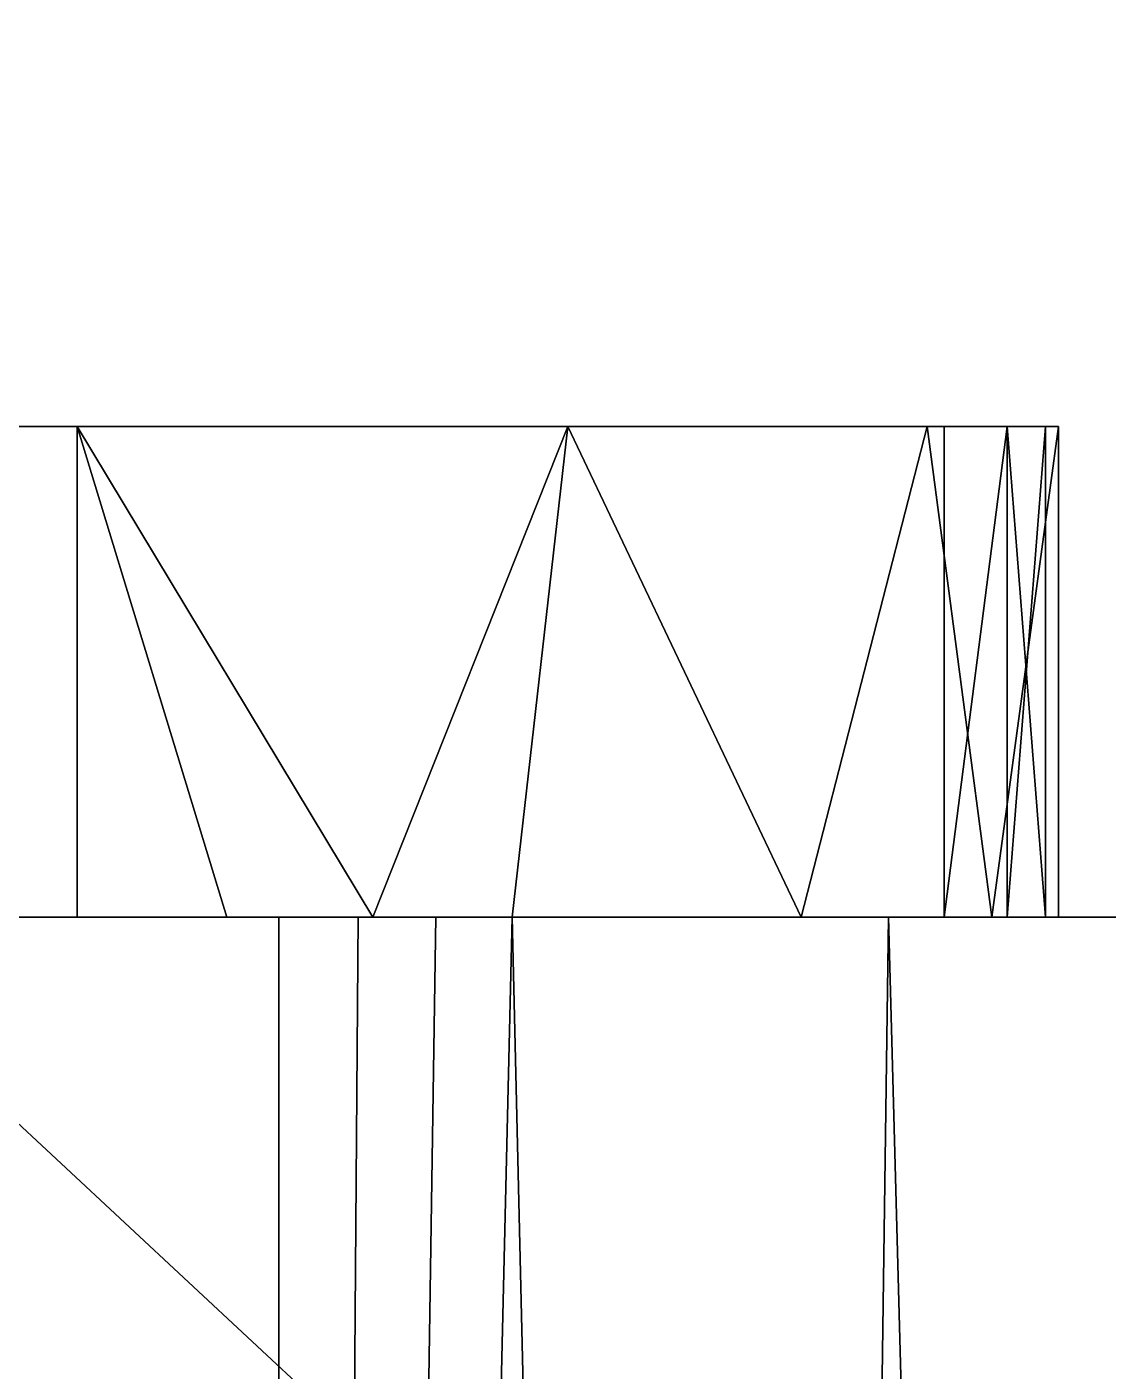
# Model space of a CAD drawing. Extents: x -80 to 3098, y -1530 to 80.
# Drawn here: x 2352.959 to 2354.06, y -331.662 to -330.293 of the extents above; entities that cross this region are included whole.
import ezdxf

# ---------------------------------------------------------------- set-up
doc = ezdxf.new("R2010")
doc.units = 0

# ---------------------------------------------------------------- blocks, each defined once
blk = doc.blocks.new('Kogan.alacena 2p.Lateral Derecho1', base_point=(660, 18, 20))
at = {"layer": 'blanco', "color": 0}
for points in [[(642, 18, 20), (642, 347, 20), (660, 347, 20), (660, 18, 20)], [(642, 347, 930), (642, 18, 930), (660, 18, 930), (660, 347, 930)]]:
    blk.add_3dface(points, dxfattribs=at)
blk = doc.blocks.new('Kogan.alacena 2p.Lateral Derecho')
at = {"layer": 'Blanco'}
blk.add_blockref('Kogan.alacena 2p.Lateral Derecho1', (660, 18, 20), dxfattribs=at)
blk = doc.blocks.new('Kogan.alacena 2p.Door Std (doble) [1]3', base_point=(617.55, 18.8, 781.5))
at = {"layer": 'ACCESSORY', "color": 0, "invisible_edges": 8}
for points in [[(642.2988, 19.3, 817.2), (650.2707, 19.3, 823.4325), (653.0099, 19.3, 817.2), (642.2988, 19.3, 817.2)], [(642.2988, 19.3, 817.2), (650.2707, 19.3, 823.4325), (653.0099, 19.3, 817.2), (642.2988, 19.3, 817.2)], [(642.2988, 19.3, 802.8), (653.0099, 19.3, 802.8), (650.2707, 19.3, 796.5675), (642.2988, 19.3, 802.8)], [(642.2988, 19.3, 802.8), (653.0099, 19.3, 802.8), (650.2707, 19.3, 796.5675), (642.2988, 19.3, 802.8)], [(650.2707, 19.3, 823.4325), (653.8934, 19.3, 818.6686), (653.0099, 19.3, 817.2), (650.2707, 19.3, 823.4325)], [(650.2707, 19.3, 823.4325), (653.8934, 19.3, 818.6686), (653.0099, 19.3, 817.2), (650.2707, 19.3, 823.4325)], [(653.8934, 19.3, 801.3314), (650.2707, 19.3, 796.5675), (653.0099, 19.3, 802.8), (653.8934, 19.3, 801.3314)], [(653.8934, 19.3, 801.3314), (650.2707, 19.3, 796.5675), (653.0099, 19.3, 802.8), (653.8934, 19.3, 801.3314)], [(653.8934, 19.3, 818.6686), (653.9576, 19.3, 818.5194), (653.0099, 19.3, 817.2), (653.8934, 19.3, 818.6686)], [(653.8934, 19.3, 818.6686), (653.9576, 19.3, 818.5194), (653.0099, 19.3, 817.2), (653.8934, 19.3, 818.6686)], [(653.9968, 19.3, 818.3618), (653.0099, 19.3, 817.2), (653.9576, 19.3, 818.5194), (653.9968, 19.3, 818.3618)], [(653.9968, 19.3, 818.3618), (653.0099, 19.3, 817.2), (653.9576, 19.3, 818.5194), (653.9968, 19.3, 818.3618)], [(653.9968, 19.3, 818.3618), (654.0099, 19.3, 818.2), (653.0099, 19.3, 817.2), (653.9968, 19.3, 818.3618)], [(653.9968, 19.3, 818.3618), (654.0099, 19.3, 818.2), (653.0099, 19.3, 817.2), (653.9968, 19.3, 818.3618)], [(653.876, 19.3, 817.7), (653.0099, 19.3, 817.2), (654.0099, 19.3, 818.2), (653.876, 19.3, 817.7)], [(653.876, 19.3, 817.7), (653.0099, 19.3, 817.2), (654.0099, 19.3, 818.2), (653.876, 19.3, 817.7)], [(653.5099, 19.3, 817.334), (653.0099, 19.3, 817.2), (653.876, 19.3, 817.7), (653.5099, 19.3, 817.334)], [(653.5099, 19.3, 817.334), (653.0099, 19.3, 817.2), (653.876, 19.3, 817.7), (653.5099, 19.3, 817.334)], [(653.5099, 19.3, 817.334), (653.3113, 18.8, 817.2465), (653.0099, 19.3, 817.2), (653.5099, 19.3, 817.334)], [(653.5099, 19.3, 817.334), (653.3113, 18.8, 817.2465), (653.0099, 19.3, 817.2), (653.5099, 19.3, 817.334)], [(653.3113, 18.8, 817.2465), (653.1624, 18.8, 817.2117), (653.0099, 19.3, 817.2), (653.3113, 18.8, 817.2465)], [(653.3113, 18.8, 817.2465), (653.1624, 18.8, 817.2117), (653.0099, 19.3, 817.2), (653.3113, 18.8, 817.2465)], [(653.1624, 18.8, 817.2117), (653.0099, 18.8, 817.2), (653.0099, 19.3, 817.2), (653.1624, 18.8, 817.2117)], [(653.1624, 18.8, 817.2117), (653.0099, 18.8, 817.2), (653.0099, 19.3, 817.2), (653.1624, 18.8, 817.2117)], [(653.0099, 18.8, 802.8), (653.1624, 18.8, 802.7883), (653.0099, 19.3, 802.8), (653.0099, 18.8, 802.8)], [(653.0099, 18.8, 802.8), (653.1624, 18.8, 802.7883), (653.0099, 19.3, 802.8), (653.0099, 18.8, 802.8)], [(653.1624, 18.8, 802.7883), (653.3113, 18.8, 802.7535), (653.0099, 19.3, 802.8), (653.1624, 18.8, 802.7883)], [(653.1624, 18.8, 802.7883), (653.3113, 18.8, 802.7535), (653.0099, 19.3, 802.8), (653.1624, 18.8, 802.7883)], [(653.0099, 19.3, 802.8), (653.3113, 18.8, 802.7535), (653.5099, 19.3, 802.666), (653.0099, 19.3, 802.8)], [(653.0099, 19.3, 802.8), (653.3113, 18.8, 802.7535), (653.5099, 19.3, 802.666), (653.0099, 19.3, 802.8)], [(653.9576, 19.3, 801.4806), (653.8934, 19.3, 801.3314), (653.0099, 19.3, 802.8), (653.9576, 19.3, 801.4806)], [(653.9576, 19.3, 801.4806), (653.8934, 19.3, 801.3314), (653.0099, 19.3, 802.8), (653.9576, 19.3, 801.4806)], [(653.9968, 19.3, 801.6382), (653.9576, 19.3, 801.4806), (653.0099, 19.3, 802.8), (653.9968, 19.3, 801.6382)], [(653.9968, 19.3, 801.6382), (653.9576, 19.3, 801.4806), (653.0099, 19.3, 802.8), (653.9968, 19.3, 801.6382)], [(654.0099, 19.3, 801.8), (653.9968, 19.3, 801.6382), (653.0099, 19.3, 802.8), (654.0099, 19.3, 801.8)], [(654.0099, 19.3, 801.8), (653.9968, 19.3, 801.6382), (653.0099, 19.3, 802.8), (654.0099, 19.3, 801.8)], [(653.4531, 18.8, 817.3035), (653.3113, 18.8, 817.2465), (653.5099, 19.3, 817.334), (653.4531, 18.8, 817.3035)], [(653.4531, 18.8, 817.3035), (653.3113, 18.8, 817.2465), (653.5099, 19.3, 817.334), (653.4531, 18.8, 817.3035)], [(653.3113, 18.8, 802.7535), (653.4531, 18.8, 802.6965), (653.5099, 19.3, 802.666), (653.3113, 18.8, 802.7535)], [(653.3113, 18.8, 802.7535), (653.4531, 18.8, 802.6965), (653.5099, 19.3, 802.666), (653.3113, 18.8, 802.7535)], [(653.7477, 18.8, 817.5249), (653.4531, 18.8, 817.3035), (653.5099, 19.3, 817.334), (653.7477, 18.8, 817.5249)], [(653.7477, 18.8, 817.5249), (653.4531, 18.8, 817.3035), (653.5099, 19.3, 817.334), (653.7477, 18.8, 817.5249)], [(653.4531, 18.8, 802.6965), (653.7477, 18.8, 802.4751), (653.5099, 19.3, 802.666), (653.4531, 18.8, 802.6965)], [(653.4531, 18.8, 802.6965), (653.7477, 18.8, 802.4751), (653.5099, 19.3, 802.666), (653.4531, 18.8, 802.6965)], [(653.876, 19.3, 817.7), (653.7477, 18.8, 817.5249), (653.5099, 19.3, 817.334), (653.876, 19.3, 817.7)], [(653.876, 19.3, 817.7), (653.7477, 18.8, 817.5249), (653.5099, 19.3, 817.334), (653.876, 19.3, 817.7)], [(653.5099, 19.3, 802.666), (653.7477, 18.8, 802.4751), (653.876, 19.3, 802.3), (653.5099, 19.3, 802.666)], [(653.5099, 19.3, 802.666), (653.7477, 18.8, 802.4751), (653.876, 19.3, 802.3), (653.5099, 19.3, 802.666)], [(653.7477, 18.8, 817.5249), (653.876, 19.3, 817.7), (653.9421, 18.8, 817.8379), (653.7477, 18.8, 817.5249)], [(653.7477, 18.8, 817.5249), (653.876, 19.3, 817.7), (653.9421, 18.8, 817.8379), (653.7477, 18.8, 817.5249)], [(653.9421, 18.8, 802.1621), (653.876, 19.3, 802.3), (653.7477, 18.8, 802.4751), (653.9421, 18.8, 802.1621)], [(653.9421, 18.8, 802.1621), (653.876, 19.3, 802.3), (653.7477, 18.8, 802.4751), (653.9421, 18.8, 802.1621)], [(654.0099, 19.3, 818.2), (653.9421, 18.8, 817.8379), (653.876, 19.3, 817.7), (654.0099, 19.3, 818.2)], [(654.0099, 19.3, 818.2), (653.9421, 18.8, 817.8379), (653.876, 19.3, 817.7), (654.0099, 19.3, 818.2)], [(654.0099, 19.3, 801.8), (653.876, 19.3, 802.3), (653.9421, 18.8, 802.1621), (654.0099, 19.3, 801.8)], [(654.0099, 19.3, 801.8), (653.876, 19.3, 802.3), (653.9421, 18.8, 802.1621), (654.0099, 19.3, 801.8)], [(653.8934, 19.3, 818.6686), (653.8934, 18.8, 818.6686), (653.9576, 19.3, 818.5194), (653.8934, 19.3, 818.6686)], [(653.8934, 19.3, 818.6686), (653.8934, 18.8, 818.6686), (653.9576, 19.3, 818.5194), (653.8934, 19.3, 818.6686)], [(653.8934, 18.8, 818.6686), (653.9576, 18.8, 818.5194), (653.9576, 19.3, 818.5194), (653.8934, 18.8, 818.6686)], [(653.8934, 18.8, 818.6686), (653.9576, 18.8, 818.5194), (653.9576, 19.3, 818.5194), (653.8934, 18.8, 818.6686)], [(654.0099, 18.8, 818.2), (653.9421, 18.8, 817.8379), (654.0099, 19.3, 818.2), (654.0099, 18.8, 818.2)], [(654.0099, 18.8, 818.2), (653.9421, 18.8, 817.8379), (654.0099, 19.3, 818.2), (654.0099, 18.8, 818.2)], [(654.0099, 18.8, 801.8), (654.0099, 19.3, 801.8), (653.9421, 18.8, 802.1621), (654.0099, 18.8, 801.8)], [(654.0099, 18.8, 801.8), (654.0099, 19.3, 801.8), (653.9421, 18.8, 802.1621), (654.0099, 18.8, 801.8)], [(653.9576, 19.3, 818.5194), (653.9576, 18.8, 818.5194), (653.9968, 19.3, 818.3618), (653.9576, 19.3, 818.5194)], [(653.9576, 19.3, 818.5194), (653.9576, 18.8, 818.5194), (653.9968, 19.3, 818.3618), (653.9576, 19.3, 818.5194)], [(653.9968, 18.8, 818.3618), (653.9968, 19.3, 818.3618), (653.9576, 18.8, 818.5194), (653.9968, 18.8, 818.3618)], [(653.9968, 18.8, 818.3618), (653.9968, 19.3, 818.3618), (653.9576, 18.8, 818.5194), (653.9968, 18.8, 818.3618)], [(653.9968, 18.8, 801.6382), (653.9576, 18.8, 801.4806), (653.9576, 19.3, 801.4806), (653.9968, 18.8, 801.6382)], [(653.9968, 18.8, 801.6382), (653.9576, 18.8, 801.4806), (653.9576, 19.3, 801.4806), (653.9968, 18.8, 801.6382)], [(653.9968, 19.3, 801.6382), (653.9968, 18.8, 801.6382), (653.9576, 19.3, 801.4806), (653.9968, 19.3, 801.6382)], [(653.9968, 19.3, 801.6382), (653.9968, 18.8, 801.6382), (653.9576, 19.3, 801.4806), (653.9968, 19.3, 801.6382)], [(653.4041, 18.1672, 813.65), (652.3936, 19.1075, 813.65), (651.805, 13.6366, 813.65), (653.4041, 18.1672, 813.65)], [(653.4041, 18.1672, 813.65), (652.3936, 19.1075, 813.65), (651.805, 13.6366, 813.65), (653.4041, 18.1672, 813.65)], [(652.3936, 19.1075, 806.35), (653.4041, 18.1672, 806.35), (651.805, 13.6366, 806.35), (652.3936, 19.1075, 806.35)], [(652.3936, 19.1075, 806.35), (653.4041, 18.1672, 806.35), (651.805, 13.6366, 806.35), (652.3936, 19.1075, 806.35)], [(652.3936, 19.1075, 806.35), (653.4041, 18.1672, 813.65), (653.4041, 18.1672, 806.35), (652.3936, 19.1075, 806.35)], [(652.3936, 19.1075, 806.35), (653.4041, 18.1672, 813.65), (653.4041, 18.1672, 806.35), (652.3936, 19.1075, 806.35)], [(652.3936, 19.1075, 806.35), (652.3936, 19.1075, 813.65), (653.4041, 18.1672, 813.65), (652.3936, 19.1075, 806.35)], [(652.3936, 19.1075, 806.35), (652.3936, 19.1075, 813.65), (653.4041, 18.1672, 813.65), (652.3936, 19.1075, 806.35)], [(650.2707, 18.8, 823.4325), (649.0041, 18.8, 819.4), (653.8934, 18.8, 818.6686), (650.2707, 18.8, 823.4325)], [(650.2707, 18.8, 823.4325), (649.0041, 18.8, 819.4), (653.8934, 18.8, 818.6686), (650.2707, 18.8, 823.4325)], [(649.0041, 18.8, 817.8), (653.2156, 18.8, 817.8), (649.0041, 18.8, 819.4), (649.0041, 18.8, 817.8)], [(649.0041, 18.8, 817.8), (653.2156, 18.8, 817.8), (649.0041, 18.8, 819.4), (649.0041, 18.8, 817.8)], [(653.2156, 18.8, 817.8), (653.8934, 18.8, 818.6686), (649.0041, 18.8, 819.4), (653.2156, 18.8, 817.8)], [(653.2156, 18.8, 817.8), (653.8934, 18.8, 818.6686), (649.0041, 18.8, 819.4), (653.2156, 18.8, 817.8)], [(649.0041, 18.8, 800.6), (653.2156, 18.8, 802.2), (649.0041, 18.8, 802.2), (649.0041, 18.8, 800.6)], [(649.0041, 18.8, 800.6), (653.2156, 18.8, 802.2), (649.0041, 18.8, 802.2), (649.0041, 18.8, 800.6)], [(649.0041, 18.8, 800.6), (653.8934, 18.8, 801.3314), (653.2156, 18.8, 802.2), (649.0041, 18.8, 800.6)], [(649.0041, 18.8, 800.6), (653.8934, 18.8, 801.3314), (653.2156, 18.8, 802.2), (649.0041, 18.8, 800.6)], [(653.8934, 18.8, 801.3314), (649.0041, 18.8, 800.6), (650.2707, 18.8, 796.5675), (653.8934, 18.8, 801.3314)], [(653.8934, 18.8, 801.3314), (649.0041, 18.8, 800.6), (650.2707, 18.8, 796.5675), (653.8934, 18.8, 801.3314)], [(652.162, 18.8, 817.2), (654.45, 18.8, 814.5431), (652.162, 18.8, 802.8), (652.162, 18.8, 817.2)], [(652.162, 18.8, 817.2), (654.45, 18.8, 814.5431), (652.162, 18.8, 802.8), (652.162, 18.8, 817.2)], [(653.8367, 18.8, 816.4025), (654.1694, 18.8, 815.4814), (652.162, 18.8, 817.2), (653.8367, 18.8, 816.4025)], [(653.8367, 18.8, 816.4025), (654.1694, 18.8, 815.4814), (652.162, 18.8, 817.2), (653.8367, 18.8, 816.4025)], [(654.1694, 18.8, 815.4814), (654.45, 18.8, 814.5431), (652.162, 18.8, 817.2), (654.1694, 18.8, 815.4814)], [(654.1694, 18.8, 815.4814), (654.45, 18.8, 814.5431), (652.162, 18.8, 817.2), (654.1694, 18.8, 815.4814)], [(653.0099, 18.8, 817.2), (653.8367, 18.8, 816.4025), (652.162, 18.8, 817.2), (653.0099, 18.8, 817.2)], [(653.0099, 18.8, 817.2), (653.8367, 18.8, 816.4025), (652.162, 18.8, 817.2), (653.0099, 18.8, 817.2)], [(654.45, 18.8, 814.5431), (654.45, 18.8, 805.4569), (652.162, 18.8, 802.8), (654.45, 18.8, 814.5431)], [(654.45, 18.8, 814.5431), (654.45, 18.8, 805.4569), (652.162, 18.8, 802.8), (654.45, 18.8, 814.5431)], [(654.45, 18.8, 805.4569), (654.1694, 18.8, 804.5186), (652.162, 18.8, 802.8), (654.45, 18.8, 805.4569)], [(654.45, 18.8, 805.4569), (654.1694, 18.8, 804.5186), (652.162, 18.8, 802.8), (654.45, 18.8, 805.4569)], [(653.8367, 18.8, 803.5975), (652.162, 18.8, 802.8), (654.1694, 18.8, 804.5186), (653.8367, 18.8, 803.5975)], [(653.8367, 18.8, 803.5975), (652.162, 18.8, 802.8), (654.1694, 18.8, 804.5186), (653.8367, 18.8, 803.5975)], [(653.0099, 18.8, 802.8), (652.162, 18.8, 802.8), (653.8367, 18.8, 803.5975), (653.0099, 18.8, 802.8)], [(653.0099, 18.8, 802.8), (652.162, 18.8, 802.8), (653.8367, 18.8, 803.5975), (653.0099, 18.8, 802.8)], [(653.0099, 18.8, 817.2), (653.1624, 18.8, 817.2117), (653.8367, 18.8, 816.4025), (653.0099, 18.8, 817.2)], [(653.0099, 18.8, 817.2), (653.1624, 18.8, 817.2117), (653.8367, 18.8, 816.4025), (653.0099, 18.8, 817.2)], [(653.1624, 18.8, 802.7883), (653.0099, 18.8, 802.8), (653.8367, 18.8, 803.5975), (653.1624, 18.8, 802.7883)], [(653.1624, 18.8, 802.7883), (653.0099, 18.8, 802.8), (653.8367, 18.8, 803.5975), (653.1624, 18.8, 802.7883)], [(653.1624, 18.8, 817.2117), (653.3113, 18.8, 817.2465), (653.8367, 18.8, 816.4025), (653.1624, 18.8, 817.2117)], [(653.1624, 18.8, 817.2117), (653.3113, 18.8, 817.2465), (653.8367, 18.8, 816.4025), (653.1624, 18.8, 817.2117)], [(653.9576, 18.8, 818.5194), (653.8934, 18.8, 818.6686), (653.2156, 18.8, 817.8), (653.9576, 18.8, 818.5194)], [(653.9576, 18.8, 818.5194), (653.8934, 18.8, 818.6686), (653.2156, 18.8, 817.8), (653.9576, 18.8, 818.5194)], [(653.9968, 18.8, 818.3618), (653.9576, 18.8, 818.5194), (653.2156, 18.8, 817.8), (653.9968, 18.8, 818.3618)], [(653.9968, 18.8, 818.3618), (653.9576, 18.8, 818.5194), (653.2156, 18.8, 817.8), (653.9968, 18.8, 818.3618)], [(654.0099, 18.8, 818.2), (653.9968, 18.8, 818.3618), (653.2156, 18.8, 817.8), (654.0099, 18.8, 818.2)], [(654.0099, 18.8, 818.2), (653.9968, 18.8, 818.3618), (653.2156, 18.8, 817.8), (654.0099, 18.8, 818.2)], [(653.9421, 18.8, 817.8379), (654.0099, 18.8, 818.2), (653.2156, 18.8, 817.8), (653.9421, 18.8, 817.8379)], [(653.9421, 18.8, 817.8379), (654.0099, 18.8, 818.2), (653.2156, 18.8, 817.8), (653.9421, 18.8, 817.8379)], [(653.2965, 18.8, 817.6353), (653.9421, 18.8, 817.8379), (653.2156, 18.8, 817.8), (653.2965, 18.8, 817.6353)], [(653.2965, 18.8, 817.6353), (653.9421, 18.8, 817.8379), (653.2156, 18.8, 817.8), (653.2965, 18.8, 817.6353)], [(653.2156, 18.8, 817.8), (653.2156, 8.6, 817.8), (653.2965, 18.8, 817.6353), (653.2156, 18.8, 817.8)], [(653.2156, 18.8, 817.8), (653.2156, 8.6, 817.8), (653.2965, 18.8, 817.6353), (653.2156, 18.8, 817.8)], [(653.3756, 18.8, 817.4699), (653.2965, 18.8, 817.6353), (653.2156, 8.6, 817.8), (653.3756, 18.8, 817.4699)], [(653.3756, 18.8, 817.4699), (653.2965, 18.8, 817.6353), (653.2156, 8.6, 817.8), (653.3756, 18.8, 817.4699)], [(653.4531, 18.8, 817.3035), (653.3756, 18.8, 817.4699), (653.2156, 8.6, 817.8), (653.4531, 18.8, 817.3035)], [(653.4531, 18.8, 817.3035), (653.3756, 18.8, 817.4699), (653.2156, 8.6, 817.8), (653.4531, 18.8, 817.3035)], [(653.6989, 8.6, 816.7425), (653.4531, 18.8, 817.3035), (653.2156, 8.6, 817.8), (653.6989, 8.6, 816.7425)], [(653.6989, 8.6, 816.7425), (653.4531, 18.8, 817.3035), (653.2156, 8.6, 817.8), (653.6989, 8.6, 816.7425)], [(653.2156, 8.6, 802.2), (653.4531, 18.8, 802.6965), (653.6989, 8.6, 803.2575), (653.2156, 8.6, 802.2)], [(653.2156, 8.6, 802.2), (653.4531, 18.8, 802.6965), (653.6989, 8.6, 803.2575), (653.2156, 8.6, 802.2)], [(653.3756, 18.8, 802.5301), (653.4531, 18.8, 802.6965), (653.2156, 8.6, 802.2), (653.3756, 18.8, 802.5301)], [(653.3756, 18.8, 802.5301), (653.4531, 18.8, 802.6965), (653.2156, 8.6, 802.2), (653.3756, 18.8, 802.5301)], [(653.2965, 18.8, 802.3647), (653.3756, 18.8, 802.5301), (653.2156, 8.6, 802.2), (653.2965, 18.8, 802.3647)], [(653.2965, 18.8, 802.3647), (653.3756, 18.8, 802.5301), (653.2156, 8.6, 802.2), (653.2965, 18.8, 802.3647)], [(653.2156, 18.8, 802.2), (653.2965, 18.8, 802.3647), (653.2156, 8.6, 802.2), (653.2156, 18.8, 802.2)], [(653.2156, 18.8, 802.2), (653.2965, 18.8, 802.3647), (653.2156, 8.6, 802.2), (653.2156, 18.8, 802.2)], [(653.2965, 18.8, 802.3647), (653.2156, 18.8, 802.2), (653.9421, 18.8, 802.1621), (653.2965, 18.8, 802.3647)], [(653.2965, 18.8, 802.3647), (653.2156, 18.8, 802.2), (653.9421, 18.8, 802.1621), (653.2965, 18.8, 802.3647)], [(653.8934, 18.8, 801.3314), (653.9576, 18.8, 801.4806), (653.2156, 18.8, 802.2), (653.8934, 18.8, 801.3314)], [(653.8934, 18.8, 801.3314), (653.9576, 18.8, 801.4806), (653.2156, 18.8, 802.2), (653.8934, 18.8, 801.3314)], [(653.9576, 18.8, 801.4806), (653.9968, 18.8, 801.6382), (653.2156, 18.8, 802.2), (653.9576, 18.8, 801.4806)], [(653.9576, 18.8, 801.4806), (653.9968, 18.8, 801.6382), (653.2156, 18.8, 802.2), (653.9576, 18.8, 801.4806)], [(653.2156, 18.8, 802.2), (654.0099, 18.8, 801.8), (653.9421, 18.8, 802.1621), (653.2156, 18.8, 802.2)], [(653.2156, 18.8, 802.2), (654.0099, 18.8, 801.8), (653.9421, 18.8, 802.1621), (653.2156, 18.8, 802.2)], [(653.9968, 18.8, 801.6382), (654.0099, 18.8, 801.8), (653.2156, 18.8, 802.2), (653.9968, 18.8, 801.6382)], [(653.9968, 18.8, 801.6382), (654.0099, 18.8, 801.8), (653.2156, 18.8, 802.2), (653.9968, 18.8, 801.6382)], [(653.9421, 18.8, 817.8379), (653.2965, 18.8, 817.6353), (653.7477, 18.8, 817.5249), (653.9421, 18.8, 817.8379)], [(653.9421, 18.8, 817.8379), (653.2965, 18.8, 817.6353), (653.7477, 18.8, 817.5249), (653.9421, 18.8, 817.8379)], [(653.3756, 18.8, 817.4699), (653.7477, 18.8, 817.5249), (653.2965, 18.8, 817.6353), (653.3756, 18.8, 817.4699)], [(653.3756, 18.8, 817.4699), (653.7477, 18.8, 817.5249), (653.2965, 18.8, 817.6353), (653.3756, 18.8, 817.4699)], [(653.3756, 18.8, 802.5301), (653.2965, 18.8, 802.3647), (653.7477, 18.8, 802.4751), (653.3756, 18.8, 802.5301)], [(653.3756, 18.8, 802.5301), (653.2965, 18.8, 802.3647), (653.7477, 18.8, 802.4751), (653.3756, 18.8, 802.5301)], [(653.7477, 18.8, 802.4751), (653.2965, 18.8, 802.3647), (653.9421, 18.8, 802.1621), (653.7477, 18.8, 802.4751)], [(653.7477, 18.8, 802.4751), (653.2965, 18.8, 802.3647), (653.9421, 18.8, 802.1621), (653.7477, 18.8, 802.4751)], [(653.3113, 18.8, 817.2465), (653.4531, 18.8, 817.3035), (653.8367, 18.8, 816.4025), (653.3113, 18.8, 817.2465)], [(653.3113, 18.8, 817.2465), (653.4531, 18.8, 817.3035), (653.8367, 18.8, 816.4025), (653.3113, 18.8, 817.2465)], [(653.4531, 18.8, 817.3035), (653.7477, 18.8, 817.5249), (653.3756, 18.8, 817.4699), (653.4531, 18.8, 817.3035)], [(653.4531, 18.8, 817.3035), (653.7477, 18.8, 817.5249), (653.3756, 18.8, 817.4699), (653.4531, 18.8, 817.3035)], [(653.4531, 18.8, 802.6965), (653.3756, 18.8, 802.5301), (653.7477, 18.8, 802.4751), (653.4531, 18.8, 802.6965)], [(653.4531, 18.8, 802.6965), (653.3756, 18.8, 802.5301), (653.7477, 18.8, 802.4751), (653.4531, 18.8, 802.6965)], [(653.4531, 18.8, 817.3035), (653.6989, 8.6, 816.7425), (653.8367, 18.8, 816.4025), (653.4531, 18.8, 817.3035)], [(653.4531, 18.8, 817.3035), (653.6989, 8.6, 816.7425), (653.8367, 18.8, 816.4025), (653.4531, 18.8, 817.3035)], [(653.4531, 18.8, 802.6965), (653.8367, 18.8, 803.5975), (653.6989, 8.6, 803.2575), (653.4531, 18.8, 802.6965)], [(653.4531, 18.8, 802.6965), (653.8367, 18.8, 803.5975), (653.6989, 8.6, 803.2575), (653.4531, 18.8, 802.6965)], [(654.111, 8.6, 815.6553), (653.8367, 18.8, 816.4025), (653.6989, 8.6, 816.7425), (654.111, 8.6, 815.6553)], [(654.111, 8.6, 815.6553), (653.8367, 18.8, 816.4025), (653.6989, 8.6, 816.7425), (654.111, 8.6, 815.6553)], [(653.6989, 8.6, 803.2575), (653.8367, 18.8, 803.5975), (654.111, 8.6, 804.3447), (653.6989, 8.6, 803.2575)], [(653.6989, 8.6, 803.2575), (653.8367, 18.8, 803.5975), (654.111, 8.6, 804.3447), (653.6989, 8.6, 803.2575)], [(654.1694, 18.8, 815.4814), (653.8367, 18.8, 816.4025), (654.111, 8.6, 815.6553), (654.1694, 18.8, 815.4814)], [(654.1694, 18.8, 815.4814), (653.8367, 18.8, 816.4025), (654.111, 8.6, 815.6553), (654.1694, 18.8, 815.4814)], [(654.1694, 18.8, 804.5186), (654.111, 8.6, 804.3447), (653.8367, 18.8, 803.5975), (654.1694, 18.8, 804.5186)], [(654.1694, 18.8, 804.5186), (654.111, 8.6, 804.3447), (653.8367, 18.8, 803.5975), (654.1694, 18.8, 804.5186)]]:
    blk.add_3dface(points, dxfattribs=at)
at = {"layer": 'ACCESSORY', "color": 0}
for points in [[(653.0099, 19.3, 817.2), (653.0099, 18.8, 817.2), (652.162, 18.8, 817.2), (642.2988, 19.3, 817.2)], [(653.0099, 19.3, 817.2), (653.0099, 18.8, 817.2), (652.162, 18.8, 817.2), (642.2988, 19.3, 817.2)], [(652.162, 18.8, 802.8), (653.0099, 18.8, 802.8), (653.0099, 19.3, 802.8), (642.2988, 19.3, 802.8)], [(652.162, 18.8, 802.8), (653.0099, 18.8, 802.8), (653.0099, 19.3, 802.8), (642.2988, 19.3, 802.8)], [(653.8934, 18.8, 818.6686), (653.8934, 19.3, 818.6686), (650.2707, 19.3, 823.4325), (650.2707, 18.8, 823.4325)], [(653.8934, 18.8, 818.6686), (653.8934, 19.3, 818.6686), (650.2707, 19.3, 823.4325), (650.2707, 18.8, 823.4325)], [(650.2707, 18.8, 796.5675), (650.2707, 19.3, 796.5675), (653.8934, 19.3, 801.3314), (653.8934, 18.8, 801.3314)], [(650.2707, 18.8, 796.5675), (650.2707, 19.3, 796.5675), (653.8934, 19.3, 801.3314), (653.8934, 18.8, 801.3314)], [(653.5099, 19.3, 802.666), (653.876, 19.3, 802.3), (654.0099, 19.3, 801.8), (653.0099, 19.3, 802.8)], [(653.5099, 19.3, 802.666), (653.876, 19.3, 802.3), (654.0099, 19.3, 801.8), (653.0099, 19.3, 802.8)], [(653.8934, 19.3, 801.3314), (653.9576, 19.3, 801.4806), (653.9576, 18.8, 801.4806), (653.8934, 18.8, 801.3314)], [(653.8934, 19.3, 801.3314), (653.9576, 19.3, 801.4806), (653.9576, 18.8, 801.4806), (653.8934, 18.8, 801.3314)], [(653.9968, 18.8, 818.3618), (654.0099, 18.8, 818.2), (654.0099, 19.3, 818.2), (653.9968, 19.3, 818.3618)], [(653.9968, 18.8, 818.3618), (654.0099, 18.8, 818.2), (654.0099, 19.3, 818.2), (653.9968, 19.3, 818.3618)], [(653.9968, 19.3, 801.6382), (654.0099, 19.3, 801.8), (654.0099, 18.8, 801.8), (653.9968, 18.8, 801.6382)], [(653.9968, 19.3, 801.6382), (654.0099, 19.3, 801.8), (654.0099, 18.8, 801.8), (653.9968, 18.8, 801.6382)], [(649.0041, 8.6, 817.8), (653.2156, 8.6, 817.8), (653.2156, 18.8, 817.8), (649.0041, 18.8, 817.8)], [(649.0041, 8.6, 817.8), (653.2156, 8.6, 817.8), (653.2156, 18.8, 817.8), (649.0041, 18.8, 817.8)], [(653.2156, 18.8, 802.2), (653.2156, 8.6, 802.2), (649.0041, 8.6, 802.2), (649.0041, 18.8, 802.2)], [(653.2156, 18.8, 802.2), (653.2156, 8.6, 802.2), (649.0041, 8.6, 802.2), (649.0041, 18.8, 802.2)], [(653.8367, 18.8, 803.5975), (653.4531, 18.8, 802.6965), (653.3113, 18.8, 802.7535), (653.1624, 18.8, 802.7883)], [(653.8367, 18.8, 803.5975), (653.4531, 18.8, 802.6965), (653.3113, 18.8, 802.7535), (653.1624, 18.8, 802.7883)]]:
    blk.add_3dface(points, dxfattribs=at)
blk = doc.blocks.new('Kogan.alacena 2p.Door Std (doble) [1]4', base_point=(617.55, 18.8, 91.5))
at = {"layer": 'ACCESSORY', "color": 0, "invisible_edges": 8}
for points in [[(642.2988, 19.3, 127.2), (650.2707, 19.3, 133.4325), (653.0099, 19.3, 127.2), (642.2988, 19.3, 127.2)], [(642.2988, 19.3, 127.2), (650.2707, 19.3, 133.4325), (653.0099, 19.3, 127.2), (642.2988, 19.3, 127.2)], [(642.2988, 19.3, 112.8), (653.0099, 19.3, 112.8), (650.2707, 19.3, 106.5675), (642.2988, 19.3, 112.8)], [(642.2988, 19.3, 112.8), (653.0099, 19.3, 112.8), (650.2707, 19.3, 106.5675), (642.2988, 19.3, 112.8)], [(650.2707, 19.3, 133.4325), (653.8934, 19.3, 128.6686), (653.0099, 19.3, 127.2), (650.2707, 19.3, 133.4325)], [(650.2707, 19.3, 133.4325), (653.8934, 19.3, 128.6686), (653.0099, 19.3, 127.2), (650.2707, 19.3, 133.4325)], [(653.8934, 19.3, 111.3314), (650.2707, 19.3, 106.5675), (653.0099, 19.3, 112.8), (653.8934, 19.3, 111.3314)], [(653.8934, 19.3, 111.3314), (650.2707, 19.3, 106.5675), (653.0099, 19.3, 112.8), (653.8934, 19.3, 111.3314)], [(653.8934, 19.3, 128.6686), (653.9576, 19.3, 128.5194), (653.0099, 19.3, 127.2), (653.8934, 19.3, 128.6686)], [(653.8934, 19.3, 128.6686), (653.9576, 19.3, 128.5194), (653.0099, 19.3, 127.2), (653.8934, 19.3, 128.6686)], [(653.9968, 19.3, 128.3618), (653.0099, 19.3, 127.2), (653.9576, 19.3, 128.5194), (653.9968, 19.3, 128.3618)], [(653.9968, 19.3, 128.3618), (653.0099, 19.3, 127.2), (653.9576, 19.3, 128.5194), (653.9968, 19.3, 128.3618)], [(653.9968, 19.3, 128.3618), (654.0099, 19.3, 128.2), (653.0099, 19.3, 127.2), (653.9968, 19.3, 128.3618)], [(653.9968, 19.3, 128.3618), (654.0099, 19.3, 128.2), (653.0099, 19.3, 127.2), (653.9968, 19.3, 128.3618)], [(653.876, 19.3, 127.7), (653.0099, 19.3, 127.2), (654.0099, 19.3, 128.2), (653.876, 19.3, 127.7)], [(653.876, 19.3, 127.7), (653.0099, 19.3, 127.2), (654.0099, 19.3, 128.2), (653.876, 19.3, 127.7)], [(653.5099, 19.3, 127.334), (653.0099, 19.3, 127.2), (653.876, 19.3, 127.7), (653.5099, 19.3, 127.334)], [(653.5099, 19.3, 127.334), (653.0099, 19.3, 127.2), (653.876, 19.3, 127.7), (653.5099, 19.3, 127.334)], [(653.5099, 19.3, 127.334), (653.3113, 18.8, 127.2465), (653.0099, 19.3, 127.2), (653.5099, 19.3, 127.334)], [(653.5099, 19.3, 127.334), (653.3113, 18.8, 127.2465), (653.0099, 19.3, 127.2), (653.5099, 19.3, 127.334)], [(653.3113, 18.8, 127.2465), (653.1624, 18.8, 127.2117), (653.0099, 19.3, 127.2), (653.3113, 18.8, 127.2465)], [(653.3113, 18.8, 127.2465), (653.1624, 18.8, 127.2117), (653.0099, 19.3, 127.2), (653.3113, 18.8, 127.2465)], [(653.1624, 18.8, 127.2117), (653.0099, 18.8, 127.2), (653.0099, 19.3, 127.2), (653.1624, 18.8, 127.2117)], [(653.1624, 18.8, 127.2117), (653.0099, 18.8, 127.2), (653.0099, 19.3, 127.2), (653.1624, 18.8, 127.2117)], [(653.0099, 18.8, 112.8), (653.1624, 18.8, 112.7883), (653.0099, 19.3, 112.8), (653.0099, 18.8, 112.8)], [(653.0099, 18.8, 112.8), (653.1624, 18.8, 112.7883), (653.0099, 19.3, 112.8), (653.0099, 18.8, 112.8)], [(653.1624, 18.8, 112.7883), (653.3113, 18.8, 112.7535), (653.0099, 19.3, 112.8), (653.1624, 18.8, 112.7883)], [(653.1624, 18.8, 112.7883), (653.3113, 18.8, 112.7535), (653.0099, 19.3, 112.8), (653.1624, 18.8, 112.7883)], [(653.0099, 19.3, 112.8), (653.3113, 18.8, 112.7535), (653.5099, 19.3, 112.666), (653.0099, 19.3, 112.8)], [(653.0099, 19.3, 112.8), (653.3113, 18.8, 112.7535), (653.5099, 19.3, 112.666), (653.0099, 19.3, 112.8)], [(653.9576, 19.3, 111.4806), (653.8934, 19.3, 111.3314), (653.0099, 19.3, 112.8), (653.9576, 19.3, 111.4806)], [(653.9576, 19.3, 111.4806), (653.8934, 19.3, 111.3314), (653.0099, 19.3, 112.8), (653.9576, 19.3, 111.4806)], [(653.9968, 19.3, 111.6382), (653.9576, 19.3, 111.4806), (653.0099, 19.3, 112.8), (653.9968, 19.3, 111.6382)], [(653.9968, 19.3, 111.6382), (653.9576, 19.3, 111.4806), (653.0099, 19.3, 112.8), (653.9968, 19.3, 111.6382)], [(654.0099, 19.3, 111.8), (653.9968, 19.3, 111.6382), (653.0099, 19.3, 112.8), (654.0099, 19.3, 111.8)], [(654.0099, 19.3, 111.8), (653.9968, 19.3, 111.6382), (653.0099, 19.3, 112.8), (654.0099, 19.3, 111.8)], [(653.4531, 18.8, 127.3035), (653.3113, 18.8, 127.2465), (653.5099, 19.3, 127.334), (653.4531, 18.8, 127.3035)], [(653.4531, 18.8, 127.3035), (653.3113, 18.8, 127.2465), (653.5099, 19.3, 127.334), (653.4531, 18.8, 127.3035)], [(653.3113, 18.8, 112.7535), (653.4531, 18.8, 112.6965), (653.5099, 19.3, 112.666), (653.3113, 18.8, 112.7535)], [(653.3113, 18.8, 112.7535), (653.4531, 18.8, 112.6965), (653.5099, 19.3, 112.666), (653.3113, 18.8, 112.7535)], [(653.7477, 18.8, 127.5249), (653.4531, 18.8, 127.3035), (653.5099, 19.3, 127.334), (653.7477, 18.8, 127.5249)], [(653.7477, 18.8, 127.5249), (653.4531, 18.8, 127.3035), (653.5099, 19.3, 127.334), (653.7477, 18.8, 127.5249)], [(653.4531, 18.8, 112.6965), (653.7477, 18.8, 112.4751), (653.5099, 19.3, 112.666), (653.4531, 18.8, 112.6965)], [(653.4531, 18.8, 112.6965), (653.7477, 18.8, 112.4751), (653.5099, 19.3, 112.666), (653.4531, 18.8, 112.6965)], [(653.876, 19.3, 127.7), (653.7477, 18.8, 127.5249), (653.5099, 19.3, 127.334), (653.876, 19.3, 127.7)], [(653.876, 19.3, 127.7), (653.7477, 18.8, 127.5249), (653.5099, 19.3, 127.334), (653.876, 19.3, 127.7)], [(653.5099, 19.3, 112.666), (653.7477, 18.8, 112.4751), (653.876, 19.3, 112.3), (653.5099, 19.3, 112.666)], [(653.5099, 19.3, 112.666), (653.7477, 18.8, 112.4751), (653.876, 19.3, 112.3), (653.5099, 19.3, 112.666)], [(653.7477, 18.8, 127.5249), (653.876, 19.3, 127.7), (653.9421, 18.8, 127.8379), (653.7477, 18.8, 127.5249)], [(653.7477, 18.8, 127.5249), (653.876, 19.3, 127.7), (653.9421, 18.8, 127.8379), (653.7477, 18.8, 127.5249)], [(653.9421, 18.8, 112.1621), (653.876, 19.3, 112.3), (653.7477, 18.8, 112.4751), (653.9421, 18.8, 112.1621)], [(653.9421, 18.8, 112.1621), (653.876, 19.3, 112.3), (653.7477, 18.8, 112.4751), (653.9421, 18.8, 112.1621)], [(654.0099, 19.3, 128.2), (653.9421, 18.8, 127.8379), (653.876, 19.3, 127.7), (654.0099, 19.3, 128.2)], [(654.0099, 19.3, 128.2), (653.9421, 18.8, 127.8379), (653.876, 19.3, 127.7), (654.0099, 19.3, 128.2)], [(654.0099, 19.3, 111.8), (653.876, 19.3, 112.3), (653.9421, 18.8, 112.1621), (654.0099, 19.3, 111.8)], [(654.0099, 19.3, 111.8), (653.876, 19.3, 112.3), (653.9421, 18.8, 112.1621), (654.0099, 19.3, 111.8)], [(653.8934, 19.3, 128.6686), (653.8934, 18.8, 128.6686), (653.9576, 19.3, 128.5194), (653.8934, 19.3, 128.6686)], [(653.8934, 19.3, 128.6686), (653.8934, 18.8, 128.6686), (653.9576, 19.3, 128.5194), (653.8934, 19.3, 128.6686)], [(653.8934, 18.8, 128.6686), (653.9576, 18.8, 128.5194), (653.9576, 19.3, 128.5194), (653.8934, 18.8, 128.6686)], [(653.8934, 18.8, 128.6686), (653.9576, 18.8, 128.5194), (653.9576, 19.3, 128.5194), (653.8934, 18.8, 128.6686)], [(654.0099, 18.8, 128.2), (653.9421, 18.8, 127.8379), (654.0099, 19.3, 128.2), (654.0099, 18.8, 128.2)], [(654.0099, 18.8, 128.2), (653.9421, 18.8, 127.8379), (654.0099, 19.3, 128.2), (654.0099, 18.8, 128.2)], [(654.0099, 18.8, 111.8), (654.0099, 19.3, 111.8), (653.9421, 18.8, 112.1621), (654.0099, 18.8, 111.8)], [(654.0099, 18.8, 111.8), (654.0099, 19.3, 111.8), (653.9421, 18.8, 112.1621), (654.0099, 18.8, 111.8)], [(653.9576, 19.3, 128.5194), (653.9576, 18.8, 128.5194), (653.9968, 19.3, 128.3618), (653.9576, 19.3, 128.5194)], [(653.9576, 19.3, 128.5194), (653.9576, 18.8, 128.5194), (653.9968, 19.3, 128.3618), (653.9576, 19.3, 128.5194)], [(653.9968, 18.8, 128.3618), (653.9968, 19.3, 128.3618), (653.9576, 18.8, 128.5194), (653.9968, 18.8, 128.3618)], [(653.9968, 18.8, 128.3618), (653.9968, 19.3, 128.3618), (653.9576, 18.8, 128.5194), (653.9968, 18.8, 128.3618)], [(653.9968, 18.8, 111.6382), (653.9576, 18.8, 111.4806), (653.9576, 19.3, 111.4806), (653.9968, 18.8, 111.6382)], [(653.9968, 18.8, 111.6382), (653.9576, 18.8, 111.4806), (653.9576, 19.3, 111.4806), (653.9968, 18.8, 111.6382)], [(653.9968, 19.3, 111.6382), (653.9968, 18.8, 111.6382), (653.9576, 19.3, 111.4806), (653.9968, 19.3, 111.6382)], [(653.9968, 19.3, 111.6382), (653.9968, 18.8, 111.6382), (653.9576, 19.3, 111.4806), (653.9968, 19.3, 111.6382)], [(653.4041, 18.1672, 123.65), (652.3936, 19.1075, 123.65), (651.805, 13.6366, 123.65), (653.4041, 18.1672, 123.65)], [(653.4041, 18.1672, 123.65), (652.3936, 19.1075, 123.65), (651.805, 13.6366, 123.65), (653.4041, 18.1672, 123.65)], [(652.3936, 19.1075, 116.35), (653.4041, 18.1672, 116.35), (651.805, 13.6366, 116.35), (652.3936, 19.1075, 116.35)], [(652.3936, 19.1075, 116.35), (653.4041, 18.1672, 116.35), (651.805, 13.6366, 116.35), (652.3936, 19.1075, 116.35)], [(652.3936, 19.1075, 116.35), (653.4041, 18.1672, 123.65), (653.4041, 18.1672, 116.35), (652.3936, 19.1075, 116.35)], [(652.3936, 19.1075, 116.35), (653.4041, 18.1672, 123.65), (653.4041, 18.1672, 116.35), (652.3936, 19.1075, 116.35)], [(652.3936, 19.1075, 116.35), (652.3936, 19.1075, 123.65), (653.4041, 18.1672, 123.65), (652.3936, 19.1075, 116.35)], [(652.3936, 19.1075, 116.35), (652.3936, 19.1075, 123.65), (653.4041, 18.1672, 123.65), (652.3936, 19.1075, 116.35)], [(650.2707, 18.8, 133.4325), (649.0041, 18.8, 129.4), (653.8934, 18.8, 128.6686), (650.2707, 18.8, 133.4325)], [(650.2707, 18.8, 133.4325), (649.0041, 18.8, 129.4), (653.8934, 18.8, 128.6686), (650.2707, 18.8, 133.4325)], [(649.0041, 18.8, 127.8), (653.2156, 18.8, 127.8), (649.0041, 18.8, 129.4), (649.0041, 18.8, 127.8)], [(649.0041, 18.8, 127.8), (653.2156, 18.8, 127.8), (649.0041, 18.8, 129.4), (649.0041, 18.8, 127.8)], [(653.2156, 18.8, 127.8), (653.8934, 18.8, 128.6686), (649.0041, 18.8, 129.4), (653.2156, 18.8, 127.8)], [(653.2156, 18.8, 127.8), (653.8934, 18.8, 128.6686), (649.0041, 18.8, 129.4), (653.2156, 18.8, 127.8)], [(649.0041, 18.8, 110.6), (653.2156, 18.8, 112.2), (649.0041, 18.8, 112.2), (649.0041, 18.8, 110.6)], [(649.0041, 18.8, 110.6), (653.2156, 18.8, 112.2), (649.0041, 18.8, 112.2), (649.0041, 18.8, 110.6)], [(649.0041, 18.8, 110.6), (653.8934, 18.8, 111.3314), (653.2156, 18.8, 112.2), (649.0041, 18.8, 110.6)], [(649.0041, 18.8, 110.6), (653.8934, 18.8, 111.3314), (653.2156, 18.8, 112.2), (649.0041, 18.8, 110.6)], [(653.8934, 18.8, 111.3314), (649.0041, 18.8, 110.6), (650.2707, 18.8, 106.5675), (653.8934, 18.8, 111.3314)], [(653.8934, 18.8, 111.3314), (649.0041, 18.8, 110.6), (650.2707, 18.8, 106.5675), (653.8934, 18.8, 111.3314)], [(652.162, 18.8, 127.2), (654.45, 18.8, 124.5431), (652.162, 18.8, 112.8), (652.162, 18.8, 127.2)], [(652.162, 18.8, 127.2), (654.45, 18.8, 124.5431), (652.162, 18.8, 112.8), (652.162, 18.8, 127.2)], [(653.8367, 18.8, 126.4025), (654.1694, 18.8, 125.4814), (652.162, 18.8, 127.2), (653.8367, 18.8, 126.4025)], [(653.8367, 18.8, 126.4025), (654.1694, 18.8, 125.4814), (652.162, 18.8, 127.2), (653.8367, 18.8, 126.4025)], [(654.1694, 18.8, 125.4814), (654.45, 18.8, 124.5431), (652.162, 18.8, 127.2), (654.1694, 18.8, 125.4814)], [(654.1694, 18.8, 125.4814), (654.45, 18.8, 124.5431), (652.162, 18.8, 127.2), (654.1694, 18.8, 125.4814)], [(653.0099, 18.8, 127.2), (653.8367, 18.8, 126.4025), (652.162, 18.8, 127.2), (653.0099, 18.8, 127.2)], [(653.0099, 18.8, 127.2), (653.8367, 18.8, 126.4025), (652.162, 18.8, 127.2), (653.0099, 18.8, 127.2)], [(654.45, 18.8, 124.5431), (654.45, 18.8, 115.4569), (652.162, 18.8, 112.8), (654.45, 18.8, 124.5431)], [(654.45, 18.8, 124.5431), (654.45, 18.8, 115.4569), (652.162, 18.8, 112.8), (654.45, 18.8, 124.5431)], [(654.45, 18.8, 115.4569), (654.1694, 18.8, 114.5186), (652.162, 18.8, 112.8), (654.45, 18.8, 115.4569)], [(654.45, 18.8, 115.4569), (654.1694, 18.8, 114.5186), (652.162, 18.8, 112.8), (654.45, 18.8, 115.4569)], [(653.8367, 18.8, 113.5975), (652.162, 18.8, 112.8), (654.1694, 18.8, 114.5186), (653.8367, 18.8, 113.5975)], [(653.8367, 18.8, 113.5975), (652.162, 18.8, 112.8), (654.1694, 18.8, 114.5186), (653.8367, 18.8, 113.5975)], [(653.0099, 18.8, 112.8), (652.162, 18.8, 112.8), (653.8367, 18.8, 113.5975), (653.0099, 18.8, 112.8)], [(653.0099, 18.8, 112.8), (652.162, 18.8, 112.8), (653.8367, 18.8, 113.5975), (653.0099, 18.8, 112.8)], [(653.0099, 18.8, 127.2), (653.1624, 18.8, 127.2117), (653.8367, 18.8, 126.4025), (653.0099, 18.8, 127.2)], [(653.0099, 18.8, 127.2), (653.1624, 18.8, 127.2117), (653.8367, 18.8, 126.4025), (653.0099, 18.8, 127.2)], [(653.1624, 18.8, 112.7883), (653.0099, 18.8, 112.8), (653.8367, 18.8, 113.5975), (653.1624, 18.8, 112.7883)], [(653.1624, 18.8, 112.7883), (653.0099, 18.8, 112.8), (653.8367, 18.8, 113.5975), (653.1624, 18.8, 112.7883)], [(653.1624, 18.8, 127.2117), (653.3113, 18.8, 127.2465), (653.8367, 18.8, 126.4025), (653.1624, 18.8, 127.2117)], [(653.1624, 18.8, 127.2117), (653.3113, 18.8, 127.2465), (653.8367, 18.8, 126.4025), (653.1624, 18.8, 127.2117)], [(653.9576, 18.8, 128.5194), (653.8934, 18.8, 128.6686), (653.2156, 18.8, 127.8), (653.9576, 18.8, 128.5194)], [(653.9576, 18.8, 128.5194), (653.8934, 18.8, 128.6686), (653.2156, 18.8, 127.8), (653.9576, 18.8, 128.5194)], [(653.9968, 18.8, 128.3618), (653.9576, 18.8, 128.5194), (653.2156, 18.8, 127.8), (653.9968, 18.8, 128.3618)], [(653.9968, 18.8, 128.3618), (653.9576, 18.8, 128.5194), (653.2156, 18.8, 127.8), (653.9968, 18.8, 128.3618)], [(654.0099, 18.8, 128.2), (653.9968, 18.8, 128.3618), (653.2156, 18.8, 127.8), (654.0099, 18.8, 128.2)], [(654.0099, 18.8, 128.2), (653.9968, 18.8, 128.3618), (653.2156, 18.8, 127.8), (654.0099, 18.8, 128.2)], [(653.9421, 18.8, 127.8379), (654.0099, 18.8, 128.2), (653.2156, 18.8, 127.8), (653.9421, 18.8, 127.8379)], [(653.9421, 18.8, 127.8379), (654.0099, 18.8, 128.2), (653.2156, 18.8, 127.8), (653.9421, 18.8, 127.8379)], [(653.2965, 18.8, 127.6353), (653.9421, 18.8, 127.8379), (653.2156, 18.8, 127.8), (653.2965, 18.8, 127.6353)], [(653.2965, 18.8, 127.6353), (653.9421, 18.8, 127.8379), (653.2156, 18.8, 127.8), (653.2965, 18.8, 127.6353)], [(653.2156, 18.8, 127.8), (653.2156, 8.6, 127.8), (653.2965, 18.8, 127.6353), (653.2156, 18.8, 127.8)], [(653.2156, 18.8, 127.8), (653.2156, 8.6, 127.8), (653.2965, 18.8, 127.6353), (653.2156, 18.8, 127.8)], [(653.3756, 18.8, 127.4699), (653.2965, 18.8, 127.6353), (653.2156, 8.6, 127.8), (653.3756, 18.8, 127.4699)], [(653.3756, 18.8, 127.4699), (653.2965, 18.8, 127.6353), (653.2156, 8.6, 127.8), (653.3756, 18.8, 127.4699)], [(653.4531, 18.8, 127.3035), (653.3756, 18.8, 127.4699), (653.2156, 8.6, 127.8), (653.4531, 18.8, 127.3035)], [(653.4531, 18.8, 127.3035), (653.3756, 18.8, 127.4699), (653.2156, 8.6, 127.8), (653.4531, 18.8, 127.3035)], [(653.6989, 8.6, 126.7425), (653.4531, 18.8, 127.3035), (653.2156, 8.6, 127.8), (653.6989, 8.6, 126.7425)], [(653.6989, 8.6, 126.7425), (653.4531, 18.8, 127.3035), (653.2156, 8.6, 127.8), (653.6989, 8.6, 126.7425)], [(653.2156, 8.6, 112.2), (653.4531, 18.8, 112.6965), (653.6989, 8.6, 113.2575), (653.2156, 8.6, 112.2)], [(653.2156, 8.6, 112.2), (653.4531, 18.8, 112.6965), (653.6989, 8.6, 113.2575), (653.2156, 8.6, 112.2)], [(653.3756, 18.8, 112.5301), (653.4531, 18.8, 112.6965), (653.2156, 8.6, 112.2), (653.3756, 18.8, 112.5301)], [(653.3756, 18.8, 112.5301), (653.4531, 18.8, 112.6965), (653.2156, 8.6, 112.2), (653.3756, 18.8, 112.5301)], [(653.2965, 18.8, 112.3647), (653.3756, 18.8, 112.5301), (653.2156, 8.6, 112.2), (653.2965, 18.8, 112.3647)], [(653.2965, 18.8, 112.3647), (653.3756, 18.8, 112.5301), (653.2156, 8.6, 112.2), (653.2965, 18.8, 112.3647)], [(653.2156, 18.8, 112.2), (653.2965, 18.8, 112.3647), (653.2156, 8.6, 112.2), (653.2156, 18.8, 112.2)], [(653.2156, 18.8, 112.2), (653.2965, 18.8, 112.3647), (653.2156, 8.6, 112.2), (653.2156, 18.8, 112.2)], [(653.2965, 18.8, 112.3647), (653.2156, 18.8, 112.2), (653.9421, 18.8, 112.1621), (653.2965, 18.8, 112.3647)], [(653.2965, 18.8, 112.3647), (653.2156, 18.8, 112.2), (653.9421, 18.8, 112.1621), (653.2965, 18.8, 112.3647)], [(653.8934, 18.8, 111.3314), (653.9576, 18.8, 111.4806), (653.2156, 18.8, 112.2), (653.8934, 18.8, 111.3314)], [(653.8934, 18.8, 111.3314), (653.9576, 18.8, 111.4806), (653.2156, 18.8, 112.2), (653.8934, 18.8, 111.3314)], [(653.9576, 18.8, 111.4806), (653.9968, 18.8, 111.6382), (653.2156, 18.8, 112.2), (653.9576, 18.8, 111.4806)], [(653.9576, 18.8, 111.4806), (653.9968, 18.8, 111.6382), (653.2156, 18.8, 112.2), (653.9576, 18.8, 111.4806)], [(653.2156, 18.8, 112.2), (654.0099, 18.8, 111.8), (653.9421, 18.8, 112.1621), (653.2156, 18.8, 112.2)], [(653.2156, 18.8, 112.2), (654.0099, 18.8, 111.8), (653.9421, 18.8, 112.1621), (653.2156, 18.8, 112.2)], [(653.9968, 18.8, 111.6382), (654.0099, 18.8, 111.8), (653.2156, 18.8, 112.2), (653.9968, 18.8, 111.6382)], [(653.9968, 18.8, 111.6382), (654.0099, 18.8, 111.8), (653.2156, 18.8, 112.2), (653.9968, 18.8, 111.6382)], [(653.9421, 18.8, 127.8379), (653.2965, 18.8, 127.6353), (653.7477, 18.8, 127.5249), (653.9421, 18.8, 127.8379)], [(653.9421, 18.8, 127.8379), (653.2965, 18.8, 127.6353), (653.7477, 18.8, 127.5249), (653.9421, 18.8, 127.8379)], [(653.3756, 18.8, 127.4699), (653.7477, 18.8, 127.5249), (653.2965, 18.8, 127.6353), (653.3756, 18.8, 127.4699)], [(653.3756, 18.8, 127.4699), (653.7477, 18.8, 127.5249), (653.2965, 18.8, 127.6353), (653.3756, 18.8, 127.4699)], [(653.3756, 18.8, 112.5301), (653.2965, 18.8, 112.3647), (653.7477, 18.8, 112.4751), (653.3756, 18.8, 112.5301)], [(653.3756, 18.8, 112.5301), (653.2965, 18.8, 112.3647), (653.7477, 18.8, 112.4751), (653.3756, 18.8, 112.5301)], [(653.7477, 18.8, 112.4751), (653.2965, 18.8, 112.3647), (653.9421, 18.8, 112.1621), (653.7477, 18.8, 112.4751)], [(653.7477, 18.8, 112.4751), (653.2965, 18.8, 112.3647), (653.9421, 18.8, 112.1621), (653.7477, 18.8, 112.4751)], [(653.3113, 18.8, 127.2465), (653.4531, 18.8, 127.3035), (653.8367, 18.8, 126.4025), (653.3113, 18.8, 127.2465)], [(653.3113, 18.8, 127.2465), (653.4531, 18.8, 127.3035), (653.8367, 18.8, 126.4025), (653.3113, 18.8, 127.2465)], [(653.4531, 18.8, 127.3035), (653.7477, 18.8, 127.5249), (653.3756, 18.8, 127.4699), (653.4531, 18.8, 127.3035)], [(653.4531, 18.8, 127.3035), (653.7477, 18.8, 127.5249), (653.3756, 18.8, 127.4699), (653.4531, 18.8, 127.3035)], [(653.4531, 18.8, 112.6965), (653.3756, 18.8, 112.5301), (653.7477, 18.8, 112.4751), (653.4531, 18.8, 112.6965)], [(653.4531, 18.8, 112.6965), (653.3756, 18.8, 112.5301), (653.7477, 18.8, 112.4751), (653.4531, 18.8, 112.6965)], [(653.4531, 18.8, 127.3035), (653.6989, 8.6, 126.7425), (653.8367, 18.8, 126.4025), (653.4531, 18.8, 127.3035)], [(653.4531, 18.8, 127.3035), (653.6989, 8.6, 126.7425), (653.8367, 18.8, 126.4025), (653.4531, 18.8, 127.3035)], [(653.4531, 18.8, 112.6965), (653.8367, 18.8, 113.5975), (653.6989, 8.6, 113.2575), (653.4531, 18.8, 112.6965)], [(653.4531, 18.8, 112.6965), (653.8367, 18.8, 113.5975), (653.6989, 8.6, 113.2575), (653.4531, 18.8, 112.6965)], [(654.111, 8.6, 125.6553), (653.8367, 18.8, 126.4025), (653.6989, 8.6, 126.7425), (654.111, 8.6, 125.6553)], [(654.111, 8.6, 125.6553), (653.8367, 18.8, 126.4025), (653.6989, 8.6, 126.7425), (654.111, 8.6, 125.6553)], [(653.6989, 8.6, 113.2575), (653.8367, 18.8, 113.5975), (654.111, 8.6, 114.3447), (653.6989, 8.6, 113.2575)], [(653.6989, 8.6, 113.2575), (653.8367, 18.8, 113.5975), (654.111, 8.6, 114.3447), (653.6989, 8.6, 113.2575)], [(654.1694, 18.8, 125.4814), (653.8367, 18.8, 126.4025), (654.111, 8.6, 125.6553), (654.1694, 18.8, 125.4814)], [(654.1694, 18.8, 125.4814), (653.8367, 18.8, 126.4025), (654.111, 8.6, 125.6553), (654.1694, 18.8, 125.4814)], [(654.1694, 18.8, 114.5186), (654.111, 8.6, 114.3447), (653.8367, 18.8, 113.5975), (654.1694, 18.8, 114.5186)], [(654.1694, 18.8, 114.5186), (654.111, 8.6, 114.3447), (653.8367, 18.8, 113.5975), (654.1694, 18.8, 114.5186)]]:
    blk.add_3dface(points, dxfattribs=at)
at = {"layer": 'ACCESSORY', "color": 0}
for points in [[(653.0099, 19.3, 127.2), (653.0099, 18.8, 127.2), (652.162, 18.8, 127.2), (642.2988, 19.3, 127.2)], [(653.0099, 19.3, 127.2), (653.0099, 18.8, 127.2), (652.162, 18.8, 127.2), (642.2988, 19.3, 127.2)], [(652.162, 18.8, 112.8), (653.0099, 18.8, 112.8), (653.0099, 19.3, 112.8), (642.2988, 19.3, 112.8)], [(652.162, 18.8, 112.8), (653.0099, 18.8, 112.8), (653.0099, 19.3, 112.8), (642.2988, 19.3, 112.8)], [(653.8934, 18.8, 128.6686), (653.8934, 19.3, 128.6686), (650.2707, 19.3, 133.4325), (650.2707, 18.8, 133.4325)], [(653.8934, 18.8, 128.6686), (653.8934, 19.3, 128.6686), (650.2707, 19.3, 133.4325), (650.2707, 18.8, 133.4325)], [(650.2707, 18.8, 106.5675), (650.2707, 19.3, 106.5675), (653.8934, 19.3, 111.3314), (653.8934, 18.8, 111.3314)], [(650.2707, 18.8, 106.5675), (650.2707, 19.3, 106.5675), (653.8934, 19.3, 111.3314), (653.8934, 18.8, 111.3314)], [(653.5099, 19.3, 112.666), (653.876, 19.3, 112.3), (654.0099, 19.3, 111.8), (653.0099, 19.3, 112.8)], [(653.5099, 19.3, 112.666), (653.876, 19.3, 112.3), (654.0099, 19.3, 111.8), (653.0099, 19.3, 112.8)], [(653.8934, 19.3, 111.3314), (653.9576, 19.3, 111.4806), (653.9576, 18.8, 111.4806), (653.8934, 18.8, 111.3314)], [(653.8934, 19.3, 111.3314), (653.9576, 19.3, 111.4806), (653.9576, 18.8, 111.4806), (653.8934, 18.8, 111.3314)], [(653.9968, 18.8, 128.3618), (654.0099, 18.8, 128.2), (654.0099, 19.3, 128.2), (653.9968, 19.3, 128.3618)], [(653.9968, 18.8, 128.3618), (654.0099, 18.8, 128.2), (654.0099, 19.3, 128.2), (653.9968, 19.3, 128.3618)], [(653.9968, 19.3, 111.6382), (654.0099, 19.3, 111.8), (654.0099, 18.8, 111.8), (653.9968, 18.8, 111.6382)], [(653.9968, 19.3, 111.6382), (654.0099, 19.3, 111.8), (654.0099, 18.8, 111.8), (653.9968, 18.8, 111.6382)], [(649.0041, 8.6, 127.8), (653.2156, 8.6, 127.8), (653.2156, 18.8, 127.8), (649.0041, 18.8, 127.8)], [(649.0041, 8.6, 127.8), (653.2156, 8.6, 127.8), (653.2156, 18.8, 127.8), (649.0041, 18.8, 127.8)], [(653.2156, 18.8, 112.2), (653.2156, 8.6, 112.2), (649.0041, 8.6, 112.2), (649.0041, 18.8, 112.2)], [(653.2156, 18.8, 112.2), (653.2156, 8.6, 112.2), (649.0041, 8.6, 112.2), (649.0041, 18.8, 112.2)], [(653.8367, 18.8, 113.5975), (653.4531, 18.8, 112.6965), (653.3113, 18.8, 112.7535), (653.1624, 18.8, 112.7883)], [(653.8367, 18.8, 113.5975), (653.4531, 18.8, 112.6965), (653.3113, 18.8, 112.7535), (653.1624, 18.8, 112.7883)]]:
    blk.add_3dface(points, dxfattribs=at)
blk = doc.blocks.new('Kogan.alacena 2p.Door Std (doble) [1]')
for name, p in [('Kogan.alacena 2p.Door Std (doble) [1]3', (617.55, 18.8, 781.5)), ('Kogan.alacena 2p.Door Std (doble) [1]4', (617.55, 18.8, 91.5))]:
    blk.add_blockref(name, p)
blk = doc.blocks.new('Kogan.alacena 2p')
at = {"layer": 'Kogan.alacena 2p.Door Std (doble) [1]'}
blk.add_blockref('Kogan.alacena 2p.Door Std (doble) [1]', (0, 0), dxfattribs=at)
at = {"layer": 'Kogan.alacena 2p.Lateral Derecho'}
blk.add_blockref('Kogan.alacena 2p.Lateral Derecho', (0, 0), dxfattribs=at)
blk = doc.blocks.new('Kogan.piso terminacion alacena con led.Suelo (1)', base_point=(1130, 146.25))
at = {"layer": 'f-Grey Extreme Matt', "color": 0}
for points, invisible_edges in [([(1125, 304, 18), (25, 304, 18), (0, 0, 18), (1125, 304, 18)], 14), ([(1150, 0, 18), (1125, 304, 18), (0, 0, 18), (1150, 0, 18)], 11), ([(0, 0), (1130, 146.25), (1150, 0), (0, 0)], 11), ([(0, 146.25), (1130, 146.25), (0, 0), (0, 146.25)], 10)]:
    blk.add_3dface(points, dxfattribs=dict(at, invisible_edges=invisible_edges))
blk = doc.blocks.new('Kogan.piso terminacion alacena con led.Suelo')
at = {"layer": 'f-Grey Extreme Matt'}
blk.add_blockref('Kogan.piso terminacion alacena con led.Suelo (1)', (1130, 146.25), dxfattribs=at)
blk = doc.blocks.new('Kogan.piso terminacion alacena con led')
at = {"layer": 'Kogan.piso terminacion alacena con led.Suelo'}
blk.add_blockref('Kogan.piso terminacion alacena con led.Suelo', (0, 0), dxfattribs=at)
blk = doc.blocks.new('Kogan.Sobre[1].Sobre[1]1', base_point=(2361, -1418, 880))
at = {"layer": 'zz-Cooker-top', "color": 0}
for points, invisible_edges in [([(800, -600, 880), (3018, 0, 880), (2361, -600, 880), (800, -600, 880)], 11), ([(800, 0, 880), (3018, 0, 880), (800, -600, 880), (800, 0, 880)], 10), ([(2361, -600, 890), (800, 0, 890), (800, -600, 890), (2361, -600, 890)], 9), ([(3018, 0, 890), (800, 0, 890), (2361, -600, 890), (3018, 0, 890)], 14)]:
    blk.add_3dface(points, dxfattribs=dict(at, invisible_edges=invisible_edges))
blk = doc.blocks.new('Kogan.Sobre[1].Sobre[1]')
at = {"layer": 'zz-Cooker-top'}
blk.add_blockref('Kogan.Sobre[1].Sobre[1]1', (2361, -1418, 880), dxfattribs=at)
blk = doc.blocks.new('Kogan.Sobre[1]')
at = {"layer": 'Kogan.Sobre[1].Sobre[1]'}
blk.add_blockref('Kogan.Sobre[1].Sobre[1]', (0, 0), dxfattribs=at)

msp = doc.modelspace()

# ---------------------------------------------------------------- block references
for name, p in [('Kogan.Sobre[1]', (0, 0)), ('Kogan.alacena 2p', (1700, -350, 1450)), ('Kogan.piso terminacion alacena con led', (1700, -350, 1452))]:
    msp.add_blockref(name, p)

doc.saveas('drawing.dxf')
